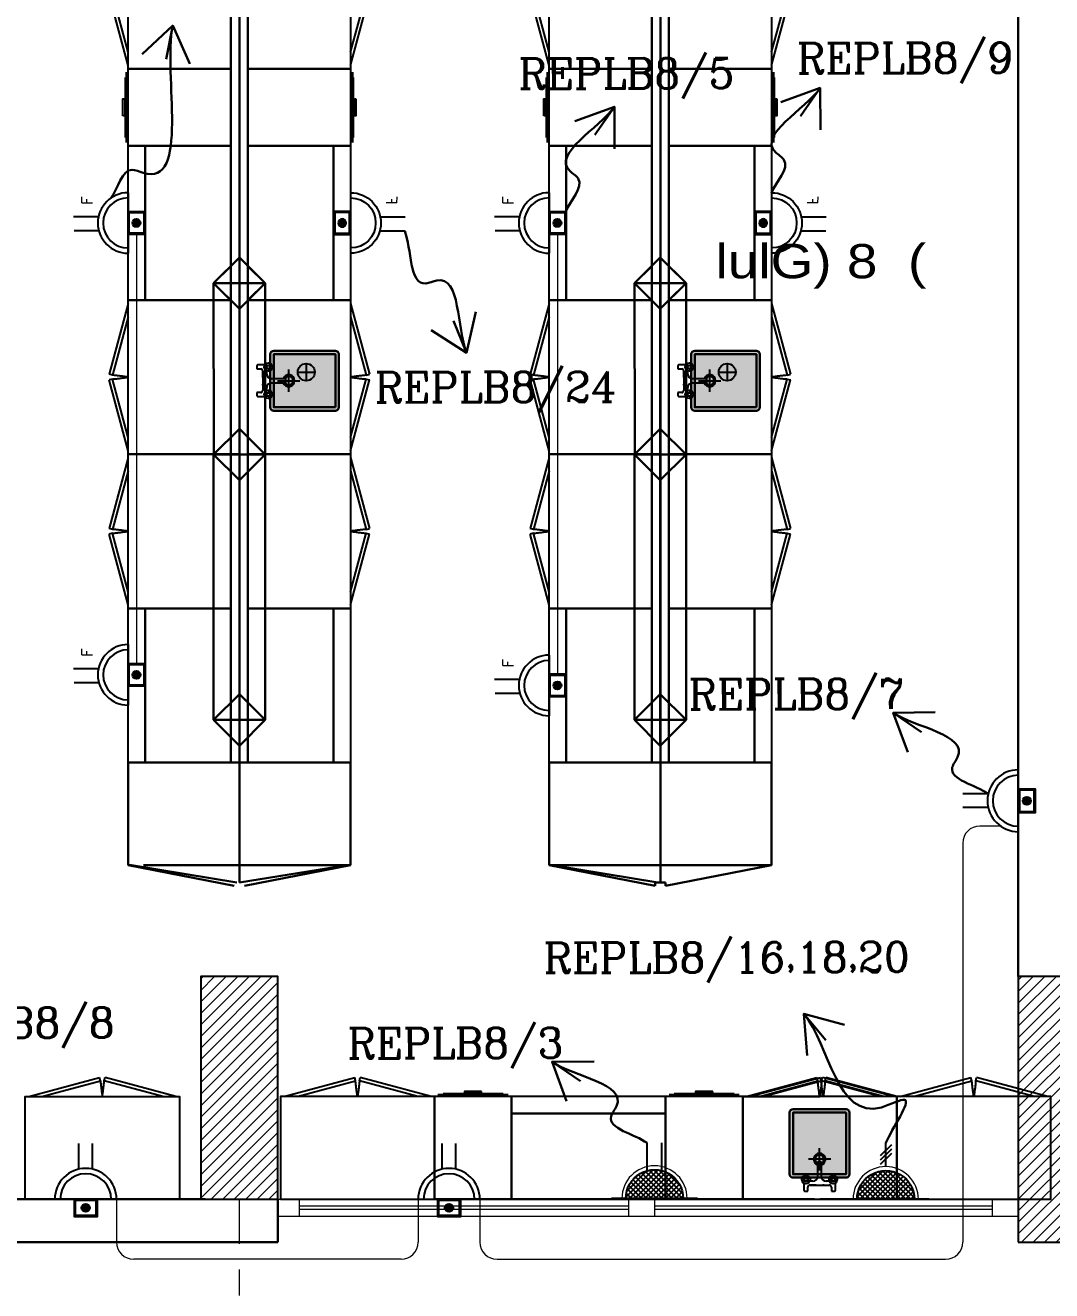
# Model space of a CAD drawing. Extents: x 1315 to 1416, y 473 to 837.
# Drawn here: x 1332.44 to 1338.43, y 672.1 to 679.48 of the extents above; entities that cross this region are included whole.
import ezdxf

# ---------------------------------------------------------------- set-up
doc = ezdxf.new("R2010")
doc.units = 0
doc.header["$MEASUREMENT"] = 0
for name, pattern in [('ACAD_ISO02W100', [15, 12, -3]), ('CENTERX2', [4, 2.5, -0.5, 0.5, -0.5]), ('DASHED', [19.05, 12.7, -6.35])]:
    doc.linetypes.add(name, pattern=pattern)
doc.layers.get('0').update_dxf_attribs({"color": 252, "linetype": 'CONTINUOUS', "lineweight": 30})
for name, color, linetype in [('-FUR', 252, 'CONTINUOUS'), ('E-SOCKETS', 6, 'CONTINUOUS'), ('LAYER8', 252, 'CONTINUOUS'), ('POWER', 1, 'CONTINUOUS'), ('SAN', 252, 'CONTINUOUS'), ('WIRING', 4, 'CONTINUOUS')]:
    doc.layers.add(name, color=color, linetype=linetype)
for name, color, linetype, lineweight in [('axis', 252, 'CENTERX2', 5), ('Column', 252, 'CONTINUOUS', 25), ('elev', 252, 'CONTINUOUS', 9), ('hatch', 252, 'CONTINUOUS', 9), ('text', 252, 'CONTINUOUS', 15), ('Wall', 252, 'CONTINUOUS', 30), ('WINDOW', 252, 'CONTINUOUS', 5), ('WIRRING', 3, 'CONTINUOUS', 5)]:
    doc.layers.add(name, color=color, linetype=linetype, lineweight=lineweight)
doc.styles.add('ARIAL', font='arial.ttf')
doc.styles.add('E80', font='romanc.shx')
doc.styles.add('SOSA2', font='SOSA.shx', dxfattribs={"width": 0.8})
doc.dimstyles.new('DIM-100-IN', dxfattribs={"dimtxt": 0.22, "dimasz": 0.1, "dimexe": 0.15, "dimexo": 0.15, "dimgap": 0, "dimtad": 0, "dimrnd": 0.05, "dimzin": 1, "dimdsep": 46, "dimtxsty": 'ARIAL', "dimblk": 'DOT', "dimcen": 0.2, "dimclrd": 256, "dimclre": 256, "dimclrt": 23, "dimadec": 0, "dimazin": 0, "dimtfac": 1, "dimtmove": 2, "dimatfit": 2, "dimldrblk": 'OPEN90', "dimfxl": 0.15, "dimfxlon": 1, "dimtolj": 1, "dimtzin": 0, "dimlwe": -1, "dimarcsym": 0})
pattern_1 = [(45, (1560.84348, 358.30702), (-0.0336759605, 0.0336759605), [])]

# ---------------------------------------------------------------- blocks, each defined once
blk = doc.blocks.new('A$C11ED6BD5')
at = {"layer": 'axis', "color": 0, "ltscale": 0.3}
blk.add_line((-48.65, -2.4111), (-48.65, 0.25), dxfattribs=at)
blk = doc.blocks.new('5')
at = {"layer": '-FUR', "linetype": 'ACAD_ISO02W100'}
for p, q in [((41999.7885, -66320.4478), (42000.6885, -66320.4478)), ((41999.8085, -66321.0478), (42000.2221, -66321.1587)), ((41999.8858, -66321.0478), (42000.2273, -66321.1393)), ((42000.5913, -66321.0478), (42000.2498, -66321.1393)), ((42000.6685, -66321.0478), (42000.255, -66321.1587)), ((42000.2273, -66321.1393), (42000.2221, -66321.1587)), ((42000.2498, -66321.1393), (42000.255, -66321.1587))]:
    blk.add_line(p, q, dxfattribs=at)
at = {"layer": '-FUR'}
blk.add_lwpolyline([(41999.7885, -66320.4478), (42000.6885, -66320.4478), (42000.6885, -66321.0478), (41999.7885, -66321.0478)], close=True, dxfattribs=at)
at = {"layer": '-FUR', "linetype": 'ACAD_ISO02W100'}
for centre, start, end in [((42001.7538, -66321.2808), 171.26112, 174.70691), ((41998.7233, -66321.2808), 5.29309, 8.73888)]:
    blk.add_arc(centre, 1.5331, start, end, dxfattribs=at)
blk = doc.blocks.new('ba7es')
at = {"layer": '-FUR', "linetype": 'ACAD_ISO02W100'}
blk.add_line((1323.8895, 576.6578), (1322.9895, 576.6578), dxfattribs=at)
for p, q in [((1323.8895, 577.2578), (1322.9895, 577.2578)), ((1322.9895, 577.2578), (1322.9895, 576.6578)), ((1323.8895, 576.6578), (1323.8895, 577.2578)), ((1322.9895, 576.6578), (1322.9895, 576.7578)), ((1322.9895, 576.7578), (1323.8895, 576.7578))]:
    blk.add_line(p, q)
blk = doc.blocks.new('3')
at = {"layer": '-FUR', "linetype": 'ACAD_ISO02W100'}
blk.add_line((41990.0194, -66320.4802), (41990.4694, -66320.4802), dxfattribs=at)
at = {"layer": '-FUR'}
for p, q in [((41990.0394, -66321.0902), (41990.4494, -66321.0902)), ((41990.0694, -66321.0952), (41990.4194, -66321.0952))]:
    blk.add_line(p, q, dxfattribs=at)
blk.add_lwpolyline([(41990.0194, -66321.0802), (41990.4694, -66321.0802), (41990.4694, -66320.4802), (41990.0194, -66320.4802)], close=True, dxfattribs=at)
at = {"layer": '-FUR', "color": 1}
blk.add_lwpolyline([(41990.1944, -66321.1102), (41990.2944, -66321.1102), (41990.2944, -66321.1002), (41990.1944, -66321.1002)], close=True, dxfattribs=at)
blk = doc.blocks.new('YY5Y5')
at = {"layer": 'SAN', "color": 1}
for p, q in [((434.16, 537.56), (433.7, 538.02)), ((433.83, 542.04), (433.83, 538.56)), ((435.73, 542.41), (434.2, 542.41)), ((435.58, 537.56), (436.04, 538.02)), ((435.73, 540.55), (435.73, 542.41)), ((436.72, 537.65), (438.25, 537.65)), ((446.18, 539.55), (436.73, 539.55)), ((443.04, 539.55), (446.16, 539.55)), ((444.65, 537.65), (446.18, 537.65)), ((447.32, 537.56), (446.86, 538.02)), ((447.16, 542.41), (447.16, 540.55)), ((448.69, 542.41), (447.16, 542.41)), ((448.74, 537.56), (449.2, 538.02)), ((449.07, 538.56), (449.07, 542.04)), ((434.16, 536.15), (433.7, 535.69)), ((435.58, 536.15), (436.04, 535.69)), ((440.5, 535.4), (440.5, 528.74)), ((442.4, 528.74), (442.4, 535.4)), ((447.32, 536.15), (446.86, 535.69)), ((448.74, 536.15), (449.2, 535.69)), ((440.87, 528.36), (442.03, 528.36))]:
    blk.add_line(p, q, dxfattribs=at)
at = {"layer": 'SAN', "color": 1, "linetype": 'Continuous'}
blk.add_line((439.23, 539.55), (439.86, 539.55), dxfattribs=at)
at = {"layer": 'SAN', "color": 2, "linetype": 'DASHED'}
for points in [[(441.45, 532.42), (441.45, 521.63)], [(436.06, 527.03), (446.84, 527.03)]]:
    blk.add_lwpolyline(points, dxfattribs=at)
at = {"layer": 'SAN', "color": 1}
for centre, radius in [((434.87, 536.85), 2), ((434.87, 536.85), 1), ((434.87, 536.85), 0.8), ((448.03, 536.85), 2), ((448.03, 536.85), 1), ((448.03, 536.85), 0.8)]:
    blk.add_circle(centre, radius, dxfattribs=at)
for centre, radius, start, end in [((434.2, 542.04), 0.375, 90, 180), ((436.73, 540.55), 1, 180, 270), ((438.25, 535.4), 2.25, 0, 90), ((444.65, 535.4), 2.25, 90, 180), ((446.16, 540.55), 1, 270, 0), ((448.69, 542.04), 0.375, 0, 90), ((441.45, 527.03), 2.86, 109.43194, 70.56806), ((441.45, 527.03), 2.08, 117.27647, 62.72353), ((440.87, 528.74), 0.375, 180, 270), ((442.03, 528.74), 0.375, 270, 360)]:
    blk.add_arc(centre, radius, start, end, dxfattribs=at)
blk = doc.blocks.new('vfd')
at = {"layer": '-FUR'}
h = blk.add_hatch(color=254, dxfattribs=at)
h.paths.add_polyline_path([(1316.635, 565.8296), (1316.635, 566.1396), (1316.275, 566.1396), (1316.275, 565.8296)], flags=16)
edge = h.paths.add_edge_path()
edge.add_line((1316.655, 565.8296), (1316.655, 566.1396))
edge.add_ellipse((1316.635, 566.1396), major_axis=(-0.0141, -0.0141), ratio=1, start_angle=135, end_angle=225)
edge.add_line((1316.635, 566.1596), (1316.275, 566.1596))
edge.add_ellipse((1316.275, 566.1396), major_axis=(-0.0141, -0.0141), ratio=1, start_angle=225, end_angle=315)
edge.add_line((1316.255, 566.1396), (1316.255, 565.8296))
edge.add_ellipse((1316.275, 565.8296), major_axis=(0.0141, -0.0141), ratio=1, start_angle=225, end_angle=315)
edge.add_line((1316.275, 565.8096), (1316.635, 565.8096))
edge.add_ellipse((1316.635, 565.8296), major_axis=(0.0141, -0.0141), ratio=1, start_angle=-45, end_angle=45)
blk.add_hatch(color=253, dxfattribs=at).paths.add_polyline_path([(1316.275, 565.8296), (1316.635, 565.8296), (1316.635, 566.1396), (1316.275, 566.1396)])
h = blk.add_hatch(color=251, dxfattribs=at)
h.paths.add_polyline_path([(1316.305, 565.8596), (1316.275, 565.8296), (1316.635, 565.8296), (1316.605, 565.8596)])
h.paths.add_polyline_path([(1316.605, 565.8596), (1316.635, 565.8296), (1316.635, 566.1396), (1316.605, 566.1096)])
h = blk.add_hatch(color=252, dxfattribs=at)
h.paths.add_polyline_path([(1316.305, 566.1096), (1316.275, 566.1396), (1316.275, 565.8296), (1316.305, 565.8596)])
h.paths.add_polyline_path([(1316.605, 566.1096), (1316.635, 566.1396), (1316.275, 566.1396), (1316.305, 566.1096)])
blk.add_lwpolyline([(1316.655, 565.8296), (1316.655, 566.1396, 0.414214), (1316.635, 566.1596), (1316.275, 566.1596, 0.414214), (1316.255, 566.1396), (1316.255, 565.8296, 0.414214), (1316.275, 565.8096), (1316.635, 565.8096, 0.414214)], format="xyb", close=True)
blk.add_lwpolyline([(1316.655, 565.8296), (1316.655, 566.1396, 0.414214), (1316.635, 566.1596), (1316.275, 566.1596, 0.414214), (1316.255, 566.1396), (1316.255, 565.8296, 0.414214), (1316.275, 565.8096), (1316.635, 565.8096, 0.414214)], format="xyb", close=True)
blk.add_lwpolyline([(1316.635, 565.8296), (1316.635, 566.1396), (1316.275, 566.1396), (1316.275, 565.8296)], close=True)
at = {"layer": 'LAYER8'}
for p, q in [((1316.465, 566.0846), (1316.465, 565.9846)), ((1316.415, 566.0346), (1316.515, 566.0346))]:
    blk.add_line(p, q, dxfattribs=at)
blk.add_circle((1316.465, 566.0346), 0.05, dxfattribs=at)
at = {"xscale": 0.0121, "yscale": 0.0121, "zscale": 0.0121, "rotation": 89.99999999999997}
blk.add_blockref('YY5Y5', (1322.7397, 560.6431), dxfattribs=at)
blk = doc.blocks.new('fd')
at = {"layer": '-FUR'}
h = blk.add_hatch(color=254, dxfattribs=at)
h.paths.add_polyline_path([(1322.6636, 576.6994), (1322.3536, 576.6994), (1322.3536, 577.0594), (1322.6636, 577.0594)], flags=16)
edge = h.paths.add_edge_path()
edge.add_line((1322.6636, 576.6794), (1322.3536, 576.6794))
edge.add_arc((1322.3536, 576.6994), 0.02, 180, 270, ccw=False)
edge.add_line((1322.3336, 576.6994), (1322.3336, 577.0594))
edge.add_arc((1322.3536, 577.0594), 0.02, 90, 180, ccw=False)
edge.add_line((1322.3536, 577.0794), (1322.6636, 577.0794))
edge.add_arc((1322.6636, 577.0594), 0.02, 0, 90, ccw=False)
edge.add_line((1322.6836, 577.0594), (1322.6836, 576.6994))
edge.add_arc((1322.6636, 576.6994), 0.02, -90, 0, ccw=False)
blk.add_hatch(color=253, dxfattribs=at).paths.add_polyline_path([(1322.6636, 577.0594), (1322.6636, 576.6994), (1322.3536, 576.6994), (1322.3536, 577.0594)])
h = blk.add_hatch(color=251, dxfattribs=at)
h.paths.add_polyline_path([(1322.6337, 577.0294), (1322.6636, 577.0594), (1322.6636, 576.6994), (1322.6336, 576.7294)])
h.paths.add_polyline_path([(1322.6336, 576.7294), (1322.6636, 576.6994), (1322.3536, 576.6994), (1322.3836, 576.7294)])
h = blk.add_hatch(color=252, dxfattribs=at)
h.paths.add_polyline_path([(1322.3836, 577.0294), (1322.3536, 577.0594), (1322.6636, 577.0594), (1322.6337, 577.0294)])
h.paths.add_polyline_path([(1322.3836, 576.7294), (1322.3536, 576.6994), (1322.3536, 577.0594), (1322.3836, 577.0294)])
for p, q in [((1322.4784, 577.2056), (1322.0597, 577.2056)), ((1322.4784, 577.2056), (1322.9597, 577.2056)), ((1322.0597, 576.6056), (1322.5097, 576.6056)), ((1322.9597, 576.6056), (1322.5097, 576.6056))]:
    blk.add_line(p, q, dxfattribs=at)
at = {"layer": '-FUR', "linetype": 'ACAD_ISO02W100'}
for p, q in [((1322.0597, 577.2056), (1322.5097, 577.2056)), ((1322.9597, 577.2056), (1322.5097, 577.2056)), ((1322.0997, 576.6056), (1322.5133, 576.4948)), ((1322.177, 576.6056), (1322.5185, 576.5141)), ((1322.8824, 576.6056), (1322.541, 576.5141)), ((1322.9597, 576.6056), (1322.5462, 576.4948)), ((1322.5185, 576.5141), (1322.5133, 576.4948)), ((1322.541, 576.5141), (1322.5462, 576.4948))]:
    blk.add_line(p, q, dxfattribs=at)
for centre, start, end in [((1324.045, 576.3727), 171.26112, 174.70691), ((1321.0144, 576.3727), 5.29309, 8.73888)]:
    blk.add_arc(centre, 1.5331, start, end, dxfattribs=at)
for p, q in [((1322.0597, 577.2056), (1322.0597, 576.6056)), ((1322.9597, 577.2056), (1322.9597, 576.6056))]:
    blk.add_line(p, q)
blk.add_lwpolyline([(1322.6636, 576.6794), (1322.3536, 576.6794, -0.414214), (1322.3336, 576.6994), (1322.3336, 577.0594, -0.414214), (1322.3536, 577.0794), (1322.6636, 577.0794, -0.414214), (1322.6836, 577.0594), (1322.6836, 576.6994, -0.414214)], format="xyb", close=True)
blk.add_lwpolyline([(1322.6636, 576.6794), (1322.3536, 576.6794, -0.414214), (1322.3336, 576.6994), (1322.3336, 577.0594, -0.414214), (1322.3536, 577.0794), (1322.6636, 577.0794, -0.414214), (1322.6836, 577.0594), (1322.6836, 576.6994, -0.414214)], format="xyb", close=True)
blk.add_lwpolyline([(1322.6636, 576.6994), (1322.3536, 576.6994), (1322.3536, 577.0594), (1322.6636, 577.0594)], close=True)
at = {"extrusion": (0, 0, -1), "xscale": 0.0121000000000322, "yscale": 0.0121000000000322, "zscale": -0.0121}
blk.add_blockref('YY5Y5', (-1327.8502, 570.5947), dxfattribs=at)
blk = doc.blocks.new('juy')
blk.add_line((1322.9597, 577.2056), (1322.9597, 576.6056))
blk.add_blockref('fd', (0, 0))
blk = doc.blocks.new('LAB1')
h = blk.add_hatch(color=256)
h.set_gradient(color1=(255, 191, 127), color2=(255, 181, 107), one_color=1, tint=0.71)
h.paths.add_polyline_path([(998.3215, 470.2735), (998.0115, 470.2735), (998.0115, 469.9135), (998.3215, 469.9135)], flags=0)
edge = h.paths.add_edge_path(flags=17)
edge.add_line((998.3215, 470.2935), (998.0115, 470.2935))
edge.add_arc((998.0115, 470.2735), 0.02, 90, 180)
edge.add_line((997.9915, 470.2735), (997.9915, 469.9135))
edge.add_arc((998.0115, 469.9135), 0.02, 180, 270)
edge.add_line((998.0115, 469.8935), (998.3215, 469.8935))
edge.add_arc((998.3215, 469.9135), 0.02, 270, 360)
edge.add_line((998.3415, 469.9135), (998.3415, 470.2735))
edge.add_arc((998.3215, 470.2735), 0.02, 360, 450)
edge = h.paths.add_edge_path(flags=0)
edge.add_line((998.155, 469.9805), (998.155, 469.8999))
edge = h.paths.add_edge_path(flags=0)
edge.add_line((998.1781, 469.8999), (998.1781, 469.9805))
edge = h.paths.add_edge_path(flags=0)
edge.add_line((998.1665, 469.9359), (998.1665, 470.0664))
edge = h.paths.add_edge_path(flags=0)
edge.add_line((998.2318, 470.0012), (998.1013, 470.0012))
edge = h.paths.add_edge_path(flags=0)
edge.add_arc((998.1665, 470.0012), 0.0346, -70.56806, 250.56806, ccw=False)
edge = h.paths.add_edge_path(flags=0)
edge.add_arc((998.1665, 470.0012), 0.0251, -62.72353, 242.72353, ccw=False)
edge = h.paths.add_edge_path(flags=0)
edge.add_arc((998.1596, 469.9805), 0.00454, 90, 180, ccw=False)
edge = h.paths.add_edge_path(flags=0)
edge.add_arc((998.1735, 469.9805), 0.00454, 0, 90, ccw=False)
edge = h.paths.add_edge_path(flags=0)
edge.add_line((998.1735, 469.985), (998.1596, 469.985))
edge = h.paths.add_edge_path(flags=16)
edge.add_arc((998.0869, 469.8823), 0.0121, 0, 360, ccw=False)
edge = h.paths.add_edge_path(flags=16)
edge.add_line((998.2376, 469.8908), (998.2321, 469.8964))
edge = h.paths.add_edge_path(flags=16)
edge.add_line((998.2547, 469.8908), (998.2603, 469.8964))
edge = h.paths.add_edge_path(flags=16)
edge.add_line((998.0784, 469.8908), (998.0728, 469.8964))
edge = h.paths.add_edge_path(flags=16)
edge.add_line((998.0955, 469.8908), (998.101, 469.8964))
h = blk.add_hatch(color=256)
h.set_gradient(color1=(255, 191, 127), color2=(255, 181, 107), one_color=1, tint=0.71)
edge = h.paths.add_edge_path(flags=17)
edge.add_line((998.3215, 470.2935), (998.0115, 470.2935))
edge.add_arc((998.0115, 470.2735), 0.02, 90, 180)
edge.add_line((997.9915, 470.2735), (997.9915, 469.9135))
edge.add_arc((998.0115, 469.9135), 0.02, 180, 270)
edge.add_line((998.0115, 469.8935), (998.3215, 469.8935))
edge.add_arc((998.3215, 469.9135), 0.02, 270, 360)
edge.add_line((998.3415, 469.9135), (998.3415, 470.2735))
edge.add_arc((998.3215, 470.2735), 0.02, 360, 450)
h.paths.add_polyline_path([(998.3215, 470.2735), (998.0115, 470.2735), (998.0115, 469.9135), (998.3215, 469.9135)], flags=0)
edge = h.paths.add_edge_path(flags=0)
edge.add_line((998.155, 469.9805), (998.155, 469.8999))
edge = h.paths.add_edge_path(flags=0)
edge.add_line((998.1781, 469.8999), (998.1781, 469.9805))
edge = h.paths.add_edge_path(flags=0)
edge.add_line((998.1665, 469.9359), (998.1665, 470.0664))
edge = h.paths.add_edge_path(flags=0)
edge.add_line((998.2318, 470.0012), (998.1013, 470.0012))
edge = h.paths.add_edge_path(flags=0)
edge.add_arc((998.1665, 470.0012), 0.0346, -70.56806, 250.56806, ccw=False)
edge = h.paths.add_edge_path(flags=0)
edge.add_arc((998.1665, 470.0012), 0.0251, -62.72353, 242.72353, ccw=False)
edge = h.paths.add_edge_path(flags=0)
edge.add_arc((998.1596, 469.9805), 0.00454, 90, 180, ccw=False)
edge = h.paths.add_edge_path(flags=0)
edge.add_arc((998.1735, 469.9805), 0.00454, 0, 90, ccw=False)
edge = h.paths.add_edge_path(flags=0)
edge.add_line((998.1735, 469.985), (998.1596, 469.985))
edge = h.paths.add_edge_path(flags=16)
edge.add_arc((998.0869, 469.8823), 0.0121, 0, 360, ccw=False)
edge = h.paths.add_edge_path(flags=16)
edge.add_line((998.2376, 469.8908), (998.2321, 469.8964))
edge = h.paths.add_edge_path(flags=16)
edge.add_line((998.2547, 469.8908), (998.2603, 469.8964))
edge = h.paths.add_edge_path(flags=16)
edge.add_line((998.0784, 469.8908), (998.0728, 469.8964))
edge = h.paths.add_edge_path(flags=16)
edge.add_line((998.0955, 469.8908), (998.101, 469.8964))
h = blk.add_hatch(color=256)
h.set_gradient(color1=(255, 191, 127), color2=(255, 181, 107), one_color=1, tint=0.71)
edge = h.paths.add_edge_path(flags=16)
edge.add_line((998.3215, 470.2935), (998.0115, 470.2935))
edge.add_arc((998.0115, 470.2735), 0.02, 90, 180)
edge.add_line((997.9915, 470.2735), (997.9915, 469.9135))
edge.add_arc((998.0115, 469.9135), 0.02, 180, 270)
edge.add_line((998.0115, 469.8935), (998.3215, 469.8935))
edge.add_arc((998.3215, 469.9135), 0.02, 270, 360)
edge.add_line((998.3415, 469.9135), (998.3415, 470.2735))
edge.add_arc((998.3215, 470.2735), 0.02, 360, 450)
edge = h.paths.add_edge_path()
edge.add_arc((998.0869, 469.8823), 0.0242, 0, 360, ccw=False)
edge = h.paths.add_edge_path(flags=16)
edge.add_arc((998.0869, 469.8823), 0.0121, 0, 360, ccw=False)
edge = h.paths.add_edge_path(flags=16)
edge.add_arc((998.0869, 469.8823), 0.00968, 0, 360, ccw=False)
edge = h.paths.add_edge_path(flags=16)
edge.add_line((998.0784, 469.8908), (998.0728, 469.8964))
edge = h.paths.add_edge_path(flags=16)
edge.add_line((998.0784, 469.8737), (998.0728, 469.8682))
edge = h.paths.add_edge_path(flags=16)
edge.add_line((998.0955, 469.8908), (998.101, 469.8964))
edge = h.paths.add_edge_path(flags=16)
edge.add_line((998.0955, 469.8737), (998.101, 469.8682))
h = blk.add_hatch(color=256)
h.set_gradient(color1=(255, 191, 127), color2=(255, 181, 107), one_color=1, tint=0.71)
edge = h.paths.add_edge_path(flags=16)
edge.add_line((998.3215, 470.2935), (998.0115, 470.2935))
edge.add_arc((998.0115, 470.2735), 0.02, 90, 180)
edge.add_line((997.9915, 470.2735), (997.9915, 469.9135))
edge.add_arc((998.0115, 469.9135), 0.02, 180, 270)
edge.add_line((998.0115, 469.8935), (998.3215, 469.8935))
edge.add_arc((998.3215, 469.9135), 0.02, 270, 360)
edge.add_line((998.3415, 469.9135), (998.3415, 470.2735))
edge.add_arc((998.3215, 470.2735), 0.02, 360, 450)
edge = h.paths.add_edge_path()
edge.add_arc((998.2462, 469.8823), 0.0242, 0, 360, ccw=False)
edge = h.paths.add_edge_path(flags=16)
edge.add_arc((998.2462, 469.8823), 0.0121, 0, 360, ccw=False)
edge = h.paths.add_edge_path(flags=16)
edge.add_arc((998.2462, 469.8823), 0.00968, 0, 360, ccw=False)
edge = h.paths.add_edge_path(flags=16)
edge.add_line((998.2376, 469.8908), (998.2321, 469.8964))
edge = h.paths.add_edge_path(flags=16)
edge.add_line((998.2376, 469.8737), (998.2321, 469.8682))
edge = h.paths.add_edge_path(flags=16)
edge.add_line((998.2547, 469.8908), (998.2603, 469.8964))
edge = h.paths.add_edge_path(flags=16)
edge.add_line((998.2547, 469.8737), (998.2603, 469.8682))
h = blk.add_hatch(color=256)
h.set_gradient(color1=(255, 191, 127), color2=(255, 181, 107), one_color=1, tint=0.71)
edge = h.paths.add_edge_path(flags=16)
edge.add_line((998.3215, 470.2935), (998.0115, 470.2935))
edge.add_arc((998.0115, 470.2735), 0.02, 90, 180)
edge.add_line((997.9915, 470.2735), (997.9915, 469.9135))
edge.add_arc((998.0115, 469.9135), 0.02, 180, 270)
edge.add_line((998.0115, 469.8935), (998.3215, 469.8935))
edge.add_arc((998.3215, 469.9135), 0.02, 270, 360)
edge.add_line((998.3415, 469.9135), (998.3415, 470.2735))
edge.add_arc((998.3215, 470.2735), 0.02, 360, 450)
edge = h.paths.add_edge_path(flags=0)
edge.add_line((998.155, 469.9805), (998.155, 469.8999))
edge = h.paths.add_edge_path()
edge.add_arc((998.1278, 469.8999), 0.0272, 270, 360, ccw=False)
h = blk.add_hatch(color=256)
h.set_gradient(color1=(255, 191, 127), color2=(255, 181, 107), one_color=1, tint=0.71)
edge = h.paths.add_edge_path(flags=16)
edge.add_line((998.3215, 470.2935), (998.0115, 470.2935))
edge.add_arc((998.0115, 470.2735), 0.02, 90, 180)
edge.add_line((997.9915, 470.2735), (997.9915, 469.9135))
edge.add_arc((998.0115, 469.9135), 0.02, 180, 270)
edge.add_line((998.0115, 469.8935), (998.3215, 469.8935))
edge.add_arc((998.3215, 469.9135), 0.02, 270, 360)
edge.add_line((998.3415, 469.9135), (998.3415, 470.2735))
edge.add_arc((998.3215, 470.2735), 0.02, 360, 450)
edge = h.paths.add_edge_path(flags=0)
edge.add_line((998.1781, 469.8999), (998.1781, 469.9805))
edge = h.paths.add_edge_path()
edge.add_arc((998.2053, 469.8999), 0.0272, 180, 270, ccw=False)
h = blk.add_hatch(color=256)
h.set_gradient(color1=(255, 191, 127), color2=(255, 181, 107), one_color=1, tint=0.71)
edge = h.paths.add_edge_path(flags=16)
edge.add_line((998.3215, 470.2935), (998.0115, 470.2935))
edge.add_arc((998.0115, 470.2735), 0.02, 90, 180)
edge.add_line((997.9915, 470.2735), (997.9915, 469.9135))
edge.add_arc((998.0115, 469.9135), 0.02, 180, 270)
edge.add_line((998.0115, 469.8935), (998.3215, 469.8935))
edge.add_arc((998.3215, 469.9135), 0.02, 270, 360)
edge.add_line((998.3415, 469.9135), (998.3415, 470.2735))
edge.add_arc((998.3215, 470.2735), 0.02, 360, 450)
h.paths.add_polyline_path([(998.3215, 470.2735), (998.0115, 470.2735), (998.0115, 469.9135), (998.3215, 469.9135)], flags=0)
edge = h.paths.add_edge_path(flags=17)
edge.add_line((998.3215, 470.2935), (998.0115, 470.2935))
edge.add_arc((998.0115, 470.2735), 0.02, 90, 180)
edge.add_line((997.9915, 470.2735), (997.9915, 469.9135))
edge.add_arc((998.0115, 469.9135), 0.02, 180, 270)
edge.add_line((998.0115, 469.8935), (998.3215, 469.8935))
edge.add_arc((998.3215, 469.9135), 0.02, 270, 360)
edge.add_line((998.3415, 469.9135), (998.3415, 470.2735))
edge.add_arc((998.3215, 470.2735), 0.02, 360, 450)
edge = h.paths.add_edge_path(flags=0)
edge.add_line((998.155, 469.9805), (998.155, 469.8999))
edge = h.paths.add_edge_path(flags=0)
edge.add_line((998.1781, 469.8999), (998.1781, 469.9805))
edge = h.paths.add_edge_path(flags=0)
edge.add_line((998.1665, 469.9359), (998.1665, 470.0664))
edge = h.paths.add_edge_path(flags=0)
edge.add_line((998.2318, 470.0012), (998.1013, 470.0012))
edge = h.paths.add_edge_path(flags=0)
edge.add_arc((998.1665, 470.0012), 0.0346, -70.56806, 250.56806, ccw=False)
edge = h.paths.add_edge_path(flags=0)
edge.add_arc((998.1665, 470.0012), 0.0251, -62.72353, 242.72353, ccw=False)
edge = h.paths.add_edge_path(flags=0)
edge.add_arc((998.1596, 469.9805), 0.00454, 90, 180, ccw=False)
edge = h.paths.add_edge_path(flags=0)
edge.add_arc((998.1735, 469.9805), 0.00454, 0, 90, ccw=False)
edge = h.paths.add_edge_path(flags=0)
edge.add_line((998.1735, 469.985), (998.1596, 469.985))
edge = h.paths.add_edge_path(flags=16)
edge.add_arc((998.2462, 469.8823), 0.0121, 0, 360, ccw=False)
edge = h.paths.add_edge_path(flags=16)
edge.add_arc((998.0869, 469.8823), 0.0121, 0, 360, ccw=False)
edge = h.paths.add_edge_path(flags=16)
edge.add_line((998.2376, 469.8908), (998.2321, 469.8964))
edge = h.paths.add_edge_path(flags=16)
edge.add_line((998.2547, 469.8908), (998.2603, 469.8964))
edge = h.paths.add_edge_path(flags=16)
edge.add_line((998.0784, 469.8908), (998.0728, 469.8964))
edge = h.paths.add_edge_path(flags=16)
edge.add_line((998.0955, 469.8908), (998.101, 469.8964))
for p, q in [((994.7276, 472.6658), (994.7276, 477.2673)), ((994.7776, 477.2673), (994.7776, 471.6492)), ((994.8276, 477.2673), (994.8276, 472.6653)), ((997.1867, 472.6658), (997.1867, 477.2673)), ((997.2367, 477.2673), (997.2367, 471.6492)), ((997.2867, 477.2673), (997.2867, 472.6653)), ((994.6274, 475.1156), (994.7774, 475.2656)), ((994.6274, 475.1156), (994.7774, 475.2656)), ((994.7276, 475.2158), (994.6274, 475.1156)), ((994.7774, 475.2656), (994.9274, 475.1156)), ((994.7774, 475.1156), (994.7774, 475.2656)), ((994.7774, 475.2656), (994.9274, 475.1156)), ((994.9274, 475.1156), (994.8276, 475.2153)), ((997.0865, 475.1156), (997.2365, 475.2656)), ((997.0865, 475.1156), (997.2365, 475.2656)), ((997.1867, 475.2158), (997.0865, 475.1156)), ((997.2365, 475.2656), (997.3865, 475.1156)), ((997.2365, 475.1156), (997.2365, 475.2656)), ((997.2365, 475.2656), (997.3865, 475.1156)), ((997.3865, 475.1156), (997.2867, 475.2153)), ((994.9274, 475.1156), (994.6274, 475.1156)), ((994.9274, 475.1156), (994.6274, 475.1156)), ((994.6274, 475.1156), (994.7774, 474.9656)), ((994.7774, 475.1156), (994.6274, 475.1156)), ((994.9274, 475.1156), (994.6274, 475.1156)), ((994.6274, 475.1156), (994.7774, 474.9656)), ((994.9274, 475.1156), (994.6274, 475.1156)), ((994.6274, 475.1156), (994.6292, 474.1173)), ((994.7256, 475.0173), (994.6274, 475.1156)), ((994.7774, 474.9656), (994.9274, 475.1156)), ((994.7774, 474.2656), (994.7774, 475.1156)), ((994.7774, 475.1156), (994.9274, 475.1156)), ((994.9274, 475.1156), (994.7774, 475.1156)), ((994.7774, 475.1156), (994.7774, 474.9656)), ((994.7774, 474.9656), (994.9274, 475.1156)), ((994.8276, 475.0158), (994.9274, 475.1156)), ((994.9274, 474.1156), (994.9274, 475.1156)), ((997.3865, 475.1156), (997.0865, 475.1156)), ((997.3865, 475.1156), (997.0865, 475.1156)), ((997.0865, 475.1156), (997.2365, 474.9656)), ((997.2365, 475.1156), (997.0865, 475.1156)), ((997.3865, 475.1156), (997.0865, 475.1156)), ((997.0865, 475.1156), (997.2365, 474.9656)), ((997.3865, 475.1156), (997.0865, 475.1156)), ((997.0865, 475.1156), (997.0883, 474.1173)), ((997.1847, 475.0173), (997.0865, 475.1156)), ((997.2365, 474.9656), (997.3865, 475.1156)), ((997.2365, 474.2656), (997.2365, 475.1156)), ((997.2365, 475.1156), (997.3865, 475.1156)), ((997.3865, 475.1156), (997.2365, 475.1156)), ((997.2365, 475.1156), (997.2365, 474.9656)), ((997.2365, 474.9656), (997.3865, 475.1156)), ((997.2867, 475.0158), (997.3865, 475.1156)), ((997.3865, 474.1156), (997.3865, 475.1156)), ((994.6274, 474.1156), (994.7774, 474.2656)), ((994.7774, 474.1156), (994.7774, 474.2656)), ((994.7774, 474.2656), (994.9274, 474.1156)), ((997.0865, 474.1156), (997.2365, 474.2656)), ((997.2365, 474.1156), (997.2365, 474.2656)), ((997.2365, 474.2656), (997.3865, 474.1156)), ((994.6274, 474.1156), (994.9274, 474.1156)), ((994.7774, 473.9656), (994.6274, 474.1156)), ((994.9274, 474.1156), (994.6274, 474.1156)), ((994.6274, 474.1156), (994.6274, 472.5656)), ((994.7276, 474.1173), (994.7776, 474.1173)), ((994.7774, 474.1156), (994.7774, 473.9656)), ((994.7774, 473.9656), (994.9274, 474.1156)), ((994.7774, 474.1156), (994.7774, 472.4156)), ((994.9274, 472.5656), (994.9274, 474.1156)), ((997.0865, 474.1156), (997.3865, 474.1156)), ((997.2365, 473.9656), (997.0865, 474.1156)), ((997.3865, 474.1156), (997.0865, 474.1156)), ((997.0865, 474.1156), (997.0865, 472.5656)), ((997.1867, 474.1173), (997.2367, 474.1173)), ((997.2365, 474.1156), (997.2365, 473.9656)), ((997.2365, 473.9656), (997.3865, 474.1156)), ((997.2365, 474.1156), (997.2365, 472.4156)), ((997.3865, 472.5656), (997.3865, 474.1156)), ((994.7774, 472.7156), (994.7774, 473.5656)), ((997.2365, 472.7156), (997.2365, 473.5656)), ((994.6274, 472.5656), (994.7774, 472.7156)), ((994.7774, 472.5656), (994.7774, 472.7156)), ((994.7774, 472.7156), (994.9274, 472.5656)), ((997.0865, 472.5656), (997.2365, 472.7156)), ((997.2365, 472.5656), (997.2365, 472.7156)), ((997.2365, 472.7156), (997.3865, 472.5656)), ((994.6274, 472.5656), (994.9274, 472.5656)), ((994.7774, 472.4156), (994.6274, 472.5656)), ((994.9274, 472.5656), (994.6274, 472.5656)), ((994.7774, 472.5656), (994.7774, 472.4156)), ((994.7774, 472.4156), (994.9274, 472.5656)), ((997.0865, 472.5656), (997.3865, 472.5656)), ((997.2365, 472.4156), (997.0865, 472.5656)), ((997.3865, 472.5656), (997.0865, 472.5656)), ((997.2365, 472.5656), (997.2365, 472.4156)), ((997.2365, 472.4156), (997.3865, 472.5656)), ((995.4276, 472.3173), (994.1276, 472.3173)), ((994.1276, 471.7173), (994.1276, 472.3173)), ((995.4276, 472.3173), (995.4276, 471.7173)), ((996.5867, 471.7173), (996.5867, 472.3173)), ((997.7967, 472.3173), (996.6767, 472.3173)), ((997.8867, 472.3173), (997.8867, 471.7173)), ((994.1276, 471.7173), (994.7476, 471.5973)), ((994.1276, 471.7173), (994.1476, 471.7173)), ((994.1476, 471.7173), (994.7626, 471.6173)), ((995.3376, 471.7173), (994.2176, 471.7173)), ((995.4276, 471.7173), (994.7776, 471.7173)), ((994.7776, 471.7173), (994.7776, 471.6173)), ((995.4076, 471.7173), (994.7776, 471.6173)), ((995.4276, 471.7173), (994.8076, 471.5973)), ((995.4276, 471.7173), (995.4076, 471.7173)), ((997.8867, 471.7173), (996.5867, 471.7173)), ((996.5867, 471.7173), (997.2067, 471.5973)), ((996.5867, 471.7173), (996.6067, 471.7173)), ((996.6067, 471.7173), (997.2217, 471.6173)), ((997.8867, 471.7173), (997.2367, 471.7173)), ((997.2367, 471.7173), (997.2367, 471.6173)), ((997.8867, 471.7173), (997.2667, 471.5973)), ((997.8867, 471.7173), (997.8667, 471.7173)), ((997.2367, 471.6173), (997.2067, 471.6173)), ((997.2067, 471.6173), (997.2067, 471.5973)), ((997.2367, 471.6173), (997.2667, 471.6173)), ((997.2667, 471.6173), (997.2667, 471.5973))]:
    blk.add_line(p, q)
for name, p, rotation in [('5', (67315.1755, 42477.0559), 270), ('5', (-65325.6202, -41523.4212), 90), ('5', (67317.6346, 42477.0559), 270), ('5', (-65323.1611, -41523.4212), 90), ('ba7es', (417.4698, 1798.9069), 270), ('ba7es', (1572.0854, -847.9722), 90), ('ba7es', (419.9289, 1798.9069), 270), ('ba7es', (1574.5445, -847.9722), 90), ('5', (67315.1755, 42474.8059), 270), ('5', (-65325.6202, -41525.6712), 90), ('5', (67317.6346, 42474.8059), 270), ('5', (-65323.1611, -41525.6712), 90), ('5', (67315.1755, 42473.9059), 270), ('5', (-65325.6202, -41526.5712), 90), ('5', (67317.6346, 42473.9059), 270), ('5', (-65323.1611, -41526.5712), 90), ('ba7es', (417.4698, 1796.2069), 270), ('ba7es', (1572.0854, -850.6722), 90), ('ba7es', (419.9289, 1796.2069), 270), ('ba7es', (1574.5445, -850.6722), 90), ('5', (42994.2157, -65850.6805), 179.999999999975), ('3', (42986.387, -65850.7129), 180), ('3', (42987.737, -65850.7129), 180)]:
    blk.add_blockref(name, p, dxfattribs=dict(rotation=rotation))
at = {"xscale": -1}
for name, p, rotation in [('3', (67315.2078, -41514.1021), 270), ('3', (-65325.6526, 42466.3868), 90), ('3', (67317.6669, -41514.1021), 270), ('3', (-65323.1935, 42466.3868), 90), ('5', (-41004.7709, -65850.6805), 180), ('5', (-41002.0709, -65850.6805), 180), ('juy', (-324.3421, 1046.9729), 180), ('5', (-41001.1709, -65850.6805), 180), ('ba7es', (-326.6219, 1047.0251), 180)]:
    blk.add_blockref(name, p, dxfattribs=dict(at, rotation=rotation))
for p in [(-321.2968, -91.4382), (-318.8377, -91.4382)]:
    blk.add_blockref('vfd', p)
blk = doc.blocks.new('DOPLEX SOCKET WP')
at = {"layer": 'E-SOCKETS'}
blk.add_hatch(color=2, dxfattribs=at).paths.add_polyline_path([(48.2533, -124.2906, -1), (48.301, -124.2906, -1)])
at = {"layer": 'E-SOCKETS', "color": 2}
for p, q in [((48.2373, -124.0647), (48.2373, -123.9156)), ((48.3173, -124.0647), (48.3173, -123.9156)), ((48.0968, -124.2406), (48.4575, -124.2406)), ((48.1027, -124.2406), (48.4515, -124.2406))]:
    blk.add_line(p, q, dxfattribs=at)
for points in [[(48.3454, -124.2406), (48.2089, -124.2406), (48.2089, -124.3406), (48.3454, -124.3406)], [(48.3388, -124.2471), (48.2154, -124.2471), (48.2154, -124.3341), (48.3388, -124.3341)]]:
    blk.add_lwpolyline(points, close=True, dxfattribs=at)
blk.add_circle((48.2771, -124.2906), 0.0239, dxfattribs=at)
at = {"layer": 'E-SOCKETS', "color": 7, "linetype": 'DASHED'}
blk.add_arc((48.2771, -124.2406), 0.1804, 0, 180, dxfattribs=at)
at = {"layer": 'E-SOCKETS', "color": 2}
blk.add_arc((48.2771, -124.2406), 0.1491, 0, 180, dxfattribs=at)
blk = doc.blocks.new('DOUBLEX POWER SOCKET')
at = {"layer": 'POWER', "ltscale": 0.05}
h = blk.add_hatch(dxfattribs=at)
h.set_pattern_fill('ANSI37', color=213, scale=0.000177778, angle=-90, style=0)
h.set_pattern_definition([(135, (-134.804893, -140.661473), (0.0117851071, 0.0117851071), []), (45, (-134.804893, -140.661473), (0.0117851071, -0.0117851071), [])])
edge = h.paths.add_edge_path()
edge.add_line((112.7598, -131.9321), (112.4931, -131.9321))
edge.add_ellipse((112.6264, -131.9321), major_axis=(0.1333, 0), ratio=1, start_angle=0.00923, end_angle=180.00923, ccw=False)
at = {"color": 7}
blk.add_arc((112.6264, -131.9321), 0.1515, 0, 180, dxfattribs=at)
at = {"layer": 'POWER', "color": 6}
for p, q in [((112.5918, -131.8033), (112.5918, -131.6747)), ((112.6611, -131.8033), (112.6611, -131.6747)), ((112.8264, -131.9321), (112.4264, -131.9321))]:
    blk.add_line(p, q, dxfattribs=at)
at = {"layer": 'POWER', "color": 6, "extrusion": (0, 0, -1)}
blk.add_ellipse((112.6264, -131.9321), major_axis=(0.1333, 0), ratio=1, start_param=3.141431, end_param=6.283024, dxfattribs=at)
blk = doc.blocks.new('_Dot')
at = {"color": 0, "linetype": 'ByBlock', "lineweight": -2}
blk.add_line((-0.5, 0), (-1, 0), dxfattribs=at)
at = {"color": 0, "linetype": 'ByBlock', "const_width": 0.5}
blk.add_lwpolyline([(-0.25, 0, 1), (0.25, 0, 1)], format="xyb", close=True, dxfattribs=at)
blk = doc.blocks.new('DOUBLEX SOCKET FLOOR MOUNTED')
at = {"layer": 'E-SOCKETS'}
blk.add_hatch(color=2, dxfattribs=at).paths.add_polyline_path([(-93.2312, -55.9052, 1), (-93.278, -55.9052, 1)])
at = {"layer": 'E-SOCKETS', "color": 2}
for p, q in [((-93.3011, -55.6865), (-93.3011, -55.5404)), ((-93.2194, -55.6838), (-93.2194, -55.5377)), ((-93.0778, -55.8562), (-93.4313, -55.8562))]:
    blk.add_line(p, q, dxfattribs=at)
for points in [[(-93.3214, -55.8562), (-93.1877, -55.8562), (-93.1877, -55.9542), (-93.3214, -55.9542)], [(-93.315, -55.8626), (-93.1941, -55.8626), (-93.1941, -55.9478), (-93.315, -55.9478)]]:
    blk.add_lwpolyline(points, close=True, dxfattribs=at)
blk.add_circle((-93.2546, -55.9052), 0.0234, dxfattribs=at)
at = {"layer": 'E-SOCKETS', "color": 7, "linetype": 'DASHED'}
blk.add_arc((-93.2546, -55.8562), 0.1767, 0, 180, dxfattribs=at)
at = {"layer": 'E-SOCKETS', "color": 2}
blk.add_arc((-93.2546, -55.8562), 0.1461, 0, 180, dxfattribs=at)
at = {"layer": 'WIRING', "color": 1, "extrusion": (5.9614e-05, -0.021173, 0.999776), "style": 'E80'}
blk.add_text('F', height=0.063, dxfattribs=at).set_placement((-93.3047, -55.3736, 1.1727))
blk = doc.blocks.new('INDUSTRIAL SOCKET 3PH')
at = {"layer": 'POWER', "ltscale": 0.05}
h = blk.add_hatch(dxfattribs=at)
h.set_pattern_fill('ANSI37', color=213, scale=0.00022374, style=0)
h.set_pattern_definition([(225, (63.929094, -429.509574), (-0.0148320304, 0.0148320304), []), (135, (63.929094, -429.509574), (0.0148320304, 0.0148320304), [])])
edge = h.paths.add_edge_path()
edge.add_line((52.9429, -117.9395), (52.9429, -118.2751))
edge.add_ellipse((52.9429, -118.1073), major_axis=(0, 0.1678), ratio=1, start_angle=0.00923, end_angle=180.00923, ccw=False)
at = {"color": 7}
blk.add_arc((52.9429, -118.1073), 0.1907, 90, 270, dxfattribs=at)
at = {"layer": 'POWER', "color": 6}
for p, q in [((52.9429, -117.8556), (52.9429, -118.359)), ((52.7521, -118.1073), (52.6136, -118.107)), ((52.6876, -118.1383), (52.6233, -118.0719)), ((52.7131, -118.1384), (52.6488, -118.072)), ((52.7386, -118.1384), (52.6743, -118.0721))]:
    blk.add_line(p, q, dxfattribs=at)
at = {"layer": 'POWER', "color": 6, "extrusion": (0, 0, -1)}
blk.add_ellipse((52.9429, -118.1073), major_axis=(0, 0.1678), ratio=1, start_param=3.141431, end_param=6.283024, dxfattribs=at)

msp = doc.modelspace()

# ---------------------------------------------------------------- hatches: boundary and pattern name
at = {"layer": 'hatch'}
h = msp.add_hatch(dxfattribs=at)
h.set_pattern_fill('ANSI31', color=256, scale=0.015, style=0)
h.set_pattern_definition(pattern_1)
h.paths.add_polyline_path([(1333.4613, 672.6291), (1333.9113, 672.6291), (1333.9113, 673.9291), (1333.4613, 673.9291)])
h = msp.add_hatch(dxfattribs=at)
h.set_pattern_fill('ANSI31', color=256, scale=0.015, style=0)
h.set_pattern_definition(pattern_1)
h.paths.add_polyline_path([(1338.2363, 672.3791), (1338.6363, 672.3791), (1338.6363, 673.9291), (1338.2363, 673.9291)])

# ---------------------------------------------------------------- linework, layer by layer
at = {"layer": 'Column'}
for points in [[(1333.4613, 672.6291), (1333.9113, 672.6291), (1333.9113, 673.9291), (1333.4613, 673.9291)], [(1338.2363, 672.3791), (1338.6363, 672.3791), (1338.6363, 673.9291), (1338.2363, 673.9291)]]:
    msp.add_lwpolyline(points, close=True, dxfattribs=at)
at = {"layer": 'elev', "linetype": 'Continuous'}
for points in [[(1333.9113, 672.6291), (1334.0363, 672.6291), (1334.0363, 672.5291), (1333.9113, 672.5291)], [(1335.9613, 672.6291), (1336.1113, 672.6291), (1336.1113, 672.5291), (1335.9613, 672.5291)], [(1338.0863, 672.6291), (1338.2363, 672.6291), (1338.2363, 672.5291), (1338.0863, 672.5291)]]:
    msp.add_lwpolyline(points, close=True, dxfattribs=at)
at = {"layer": 'Wall', "linetype": 'Continuous'}
for p, q in [((1333.4863, 672.6291), (1328.8863, 672.6291)), ((1333.9113, 672.6291), (1333.9113, 672.3791)), ((1333.9113, 672.3791), (1328.5863, 672.3791))]:
    msp.add_line(p, q, dxfattribs=at)
msp.add_lwpolyline([(1338.2363, 680.8291), (1338.2363, 673.9291)], dxfattribs=at)
at = {"layer": 'WINDOW', "linetype": 'Continuous'}
for p, q in [((1335.9613, 672.6291), (1334.0363, 672.6291)), ((1338.0863, 672.6291), (1336.1113, 672.6291)), ((1335.9613, 672.5891), (1334.0363, 672.5891)), ((1335.9613, 672.5691), (1334.0363, 672.5691)), ((1335.9613, 672.5291), (1334.0363, 672.5291)), ((1338.0863, 672.5891), (1336.1113, 672.5891)), ((1338.0863, 672.5691), (1336.1113, 672.5691)), ((1338.0863, 672.5291), (1336.1113, 672.5291))]:
    msp.add_line(p, q, dxfattribs=at)
at = {"layer": 'WIRRING', "color": 3}
for p, q in [((1333.0853, 678.2622), (1333.0853, 675.7578)), ((1335.5444, 678.2622), (1335.5444, 675.696)), ((1338.1327, 674.808), (1338.0114, 674.808)), ((1337.9114, 674.708), (1337.9114, 672.3786)), ((1332.9691, 672.6291), (1332.9691, 672.3786)), ((1334.7306, 672.6291), (1334.7306, 672.3786)), ((1335.0913, 672.6291), (1335.0913, 672.3786)), ((1334.6306, 672.2786), (1333.0691, 672.2786)), ((1335.1913, 672.2786), (1337.8114, 672.2786))]:
    msp.add_line(p, q, dxfattribs=at)
for centre, start, end in [((1338.0114, 674.708), 90, 180), ((1333.0691, 672.3786), 180, 270), ((1334.6306, 672.3786), 270, 0), ((1335.1913, 672.3786), 180, 270), ((1337.8114, 672.3786), 270, 0)]:
    msp.add_arc(centre, 0.1, start, end, dxfattribs=at)

# ---------------------------------------------------------------- block references
at = {"color": 3}
msp.add_blockref('LAB1', (338.9087, 202.8617), dxfattribs=at)
at = {"layer": 'axis'}
msp.add_blockref('A$C11ED6BD5', (1382.3363, 672.3791), dxfattribs=at)
at = {"layer": 'WIRRING', "linetype": 'Continuous'}
for name, p, rotation in [('DOUBLEX SOCKET FLOOR MOUNTED', (1277.1801, 771.5837), 90), ('DOUBLEX SOCKET FLOOR MOUNTED', (1279.6392, 771.5837), 90), ('DOUBLEX SOCKET FLOOR MOUNTED', (1277.1801, 768.9455), 90), ('DOUBLEX SOCKET FLOOR MOUNTED', (1279.6392, 768.8837), 90), ('DOPLEX SOCKET WP', (1213.9957, 626.6785), 90), ('INDUSTRIAL SOCKET 3PH', (1455.5692, 725.5719), 270)]:
    msp.add_blockref(name, p, dxfattribs=dict(at, rotation=rotation))
at = {"layer": 'WIRRING', "linetype": 'Continuous', "xscale": -1, "rotation": 270}
for p in [(1390.1925, 771.5837), (1392.6516, 771.5837)]:
    msp.add_blockref('DOUBLEX SOCKET FLOOR MOUNTED', p, dxfattribs=at)
at = {"layer": 'WIRRING', "linetype": 'Continuous'}
for p in [(1284.5116, 796.8697), (1286.6338, 796.8697)]:
    msp.add_blockref('DOPLEX SOCKET WP', p, dxfattribs=at)
at = {"layer": 'WIRRING', "linetype": 'Continuous', "xscale": 1.258540144319567, "yscale": 1.258540144319567, "zscale": 1.258540144319567}
msp.add_blockref('DOUBLEX POWER SOCKET', (1194.3664, 838.6757), dxfattribs=at)

# ---------------------------------------------------------------- texts
at = {"layer": 'text', "style": 'SOSA2', "width": 1.2}
msp.add_text('lulG) 8  (  ', height=0.2, dxfattribs=at).set_placement((1336.4681, 678.0061))
at = {"layer": 'WIRING', "color": 7, "extrusion": (5.9614e-05, -0.021173, 0.999776), "style": 'E80'}
for s, p in [('REPLB8/9', (1338.8495, 675.2839, -14.3013)), ('REPLB8/5', (1337.2229, 675.1983, -14.2995)), ('REPLB8/24', (1336.3781, 673.3694, -14.3003)), ('REPLB8/7', (1338.206, 671.5732, -14.2227)), ('REPLB8/16,18,20', (1337.3549, 670.0356, -14.2652)), ('REPLB8/8', (1333.5866, 669.6672, -14.1824)), ('REPLB8/3', (1336.2075, 669.5413, -14.1797))]:
    msp.add_text(s, height=0.1764, dxfattribs=at).set_placement(p)

# ---------------------------------------------------------------- leaders
at = {"layer": 'WIRRING', "color": 6, "linetype": 'ByBlock', "path_type": 1}
for points in [[(1333.2973, 679.4819), (1333.1238, 678.622), (1333.0593, 678.6396), (1332.9364, 678.4749)], [(1337.0788, 679.1174), (1336.8177, 678.743), (1336.8674, 678.6983), (1336.7954, 678.5058)], [(1335.8768, 679.0075), (1335.6157, 678.6331), (1335.6655, 678.5884), (1335.5934, 678.396)], [(1335.013, 677.5718), (1334.8395, 677.994), (1334.775, 677.9764), (1334.6522, 678.2826)], [(1337.5061, 675.4697), (1337.8817, 675.2102), (1337.8507, 675.1509), (1338.0605, 674.9958)], [(1336.9839, 673.7119), (1337.4364, 673.1657), (1337.5716, 673.2103), (1337.4622, 672.9583)], [(1335.5134, 673.4316), (1335.8889, 673.1722), (1335.8579, 673.1129), (1336.0677, 672.9578)]]:
    msp.add_leader(points, dimstyle='DIM-100-IN', override={"dimasz": 0.2, "dimgap": 0.1, "dimtad": 0, "dimfxl": 1.25, "dimfxlon": 1}, dxfattribs=at)

doc.saveas('drawing.dxf')
